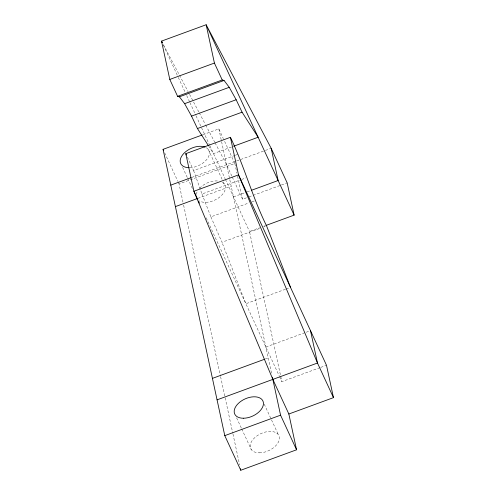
<?xml version="1.0" encoding="UTF-8"?>
<svg xmlns="http://www.w3.org/2000/svg" width="495" height="495" viewBox="0 0 495 495"><rect width="100%" height="100%" fill="white"/><g stroke="black" fill="none" stroke-linecap="round" stroke-linejoin="round"><path stroke-width="0.37" stroke-dasharray="2.48 1.86" d="M202.901 134.727L218.84 128.886L223.319 138.575M231.505 147.015L213.506 153.611L208.977 146.545M187.358 157.051L193.601 170.571L234.63 155.529M235.354 155.263L238.231 154.211M191.782 177.42L235.917 161.24M236.635 160.974L264.707 150.684M265.425 150.418L271.186 148.308M182.958 202.084L179.048 183.954L234.834 163.499L223.641 139.268M193.601 170.571L201.985 194.009L240.855 179.759M241.579 179.493L245.897 177.909M197.858 198.365L231.184 186.145M233.504 196.88L246.46 192.128M247.178 191.862L250.779 190.544M232.31 177.117L242.544 199.244L248.298 197.134M249.022 196.868L280.69 185.254M281.414 184.988L287.168 182.878M201.985 194.009L210.895 216.866L249.047 202.876M251.924 201.818L255.525 200.5M320.018 367.649L281.865 381.639L249.492 231.493L259.572 227.799M263.891 226.215L265.332 225.689M210.895 216.866L221.964 242.284L260.11 228.294M263.711 226.976L265.153 226.45M285.466 289.235L245.879 303.757L221.964 242.284M286.19 288.975L289.785 287.651M265.871 347.02L305.458 332.504M306.182 332.244L310.501 330.66M265.32 358.98L268.222 357.922M320.735 367.383L326.496 365.273M163.325 44.525L179.134 74.566M179.493 75.246L188.112 91.631M189.554 94.359L198.891 112.111M199.25 112.792L205.357 124.394M205.722 125.08L214.7 142.145M215.059 142.826L226.555 164.674L231.994 176.424M163.468 45.305L177.996 76.75M178.318 77.449L185.099 92.126M186.714 95.615L189.616 101.908M189.938 102.601L195.754 115.18M196.076 115.88L209.633 145.227M209.954 145.926L225.12 178.732M225.442 179.431L249.492 231.493M208.296 149.459L222.051 179.227M223.332 181.999L224.291 184.072M206.167 217.812L279.304 376.101M279.626 376.794L281.865 381.639M182.593 167.322L187.395 177.705M187.716 178.398L192.512 188.781M164.656 152.8L177.773 181.189M178.089 181.875L179.048 183.954M264.225 404.124L278.301 434.585M236.604 417.829L241.399 428.212M241.721 428.905L251.318 449.677M234.834 163.499L236.926 173.182M237.563 176.158L242.544 199.244M218.84 128.886L271.73 374.208M183.608 205.103L220.417 375.823M220.578 376.584L232.792 433.236M232.959 433.991L239.636 464.96M222.36 182.364A15.537 9.374 -24.8 0 1 219.792 197.016A15.537 9.374 -24.8 0 1 199.244 200.877M196.274 194.349A15.537 9.374 -24.8 0 1 197.239 191.571M199.603 188.267A15.537 9.374 -24.8 0 1 218.369 181.04M206.365 147.745A15.537 9.374 -24.8 0 1 206.706 159.557A15.537 9.374 -24.8 0 1 190.006 167.712M259.293 452.845A15.537 9.374 -24.8 0 0 279.31 436.813A15.537 9.374 -24.8 0 0 255.822 436.732A15.537 9.374 -24.8 0 0 259.293 452.845"/><path stroke-width="0.74" d="M169.791 79.429L214.415 63.063L206.155 24.75L161.525 41.116L169.791 79.429L177.6 96.327L179.425 96.81L224.056 80.444L229.253 87.306L236.158 99.736L242.067 112.179L258.136 137.245L233.665 146.223M177.6 96.327L222.224 79.967L224.056 80.444M179.425 96.81L184.623 103.672L229.253 87.306M184.623 103.672L191.534 116.102L236.158 99.736M191.534 116.102L197.443 128.545L242.067 112.179M290.509 287.391L266.588 225.918C252.401 197.251 244.252 166.091 230.422 137.307L185.792 153.673L193.898 191.256L272.85 379.393L288.845 414.006L296.561 449.794L240.774 470.25L224.779 435.637L163.059 149.342L202.177 134.993M170.769 185.13L191.058 177.686M175.403 206.601L197.134 198.631M251.497 190.278L278.128 180.514L271.186 148.308L206.155 24.75L294.123 215.127L266.05 225.423M212.435 378.378L264.596 359.246M217.064 399.849L317.481 363.027L310.501 330.66M224.779 435.637L280.566 415.181L272.374 377.171M288.845 414.006L333.475 397.64L326.496 365.273L238.528 174.896L230.422 137.307M197.443 128.545L208.562 145.901M162.249 42.477L161.525 41.116L162.174 42.514M271.186 148.308L287.168 182.878L294.123 215.127M214.415 63.063L222.224 79.967M333.475 397.64L317.481 363.027L238.528 174.896L193.898 191.256L197.771 199.64M185.792 153.673L186.417 155.028M198.415 201.038L199.386 203.136M163.059 149.342L163.697 150.727M280.566 415.181L296.561 449.794M240.446 468.74L240.774 470.25M189.294 167.725A15.537 9.374 -24.8 0 1 182.581 154.867A15.537 9.374 -24.8 0 1 205.091 147.12M243.299 418.232A15.537 9.374 -24.8 0 0 263.321 402.194A15.537 9.374 -24.8 0 0 239.828 402.113A15.537 9.374 -24.8 0 0 243.299 418.232"/></g></svg>
